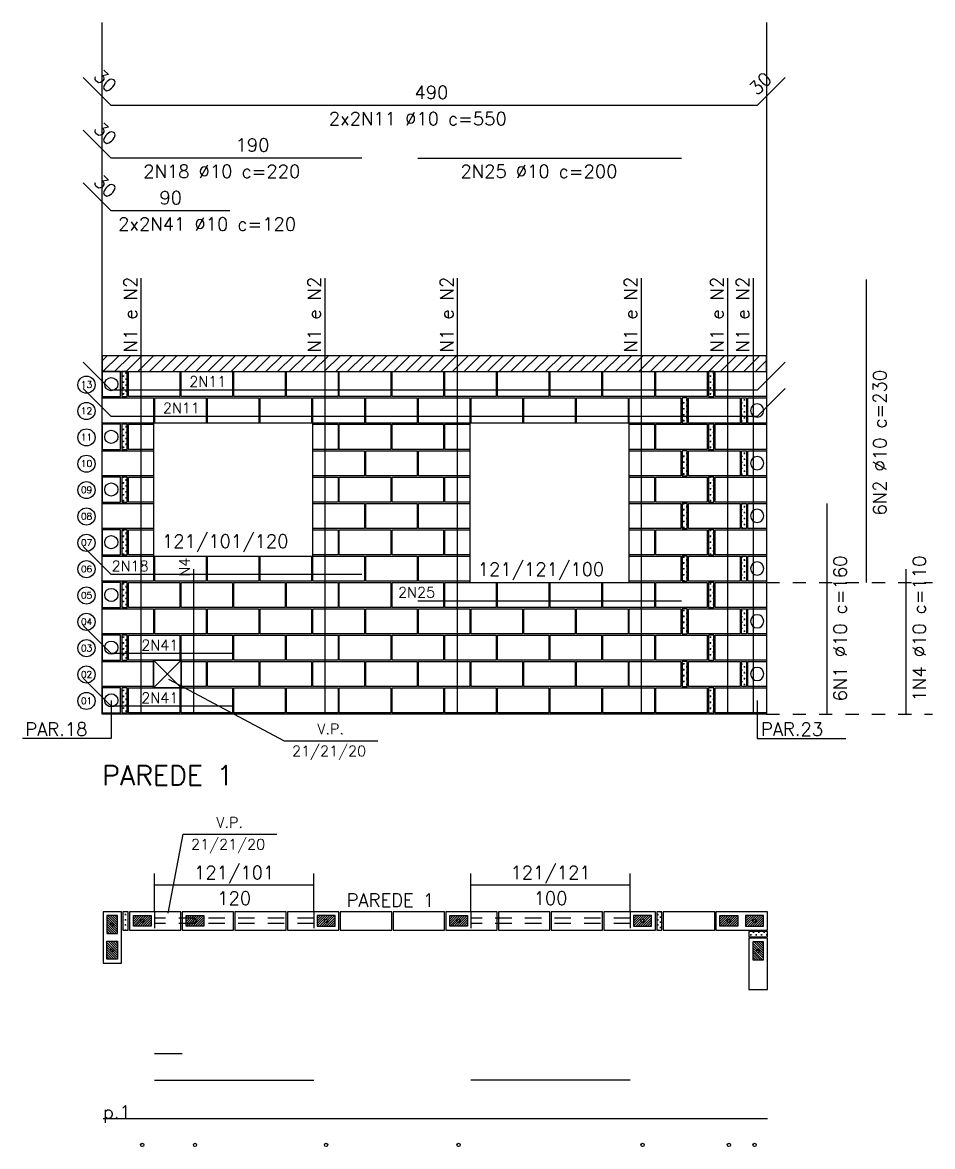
# Model space of a CAD drawing. Header units: metres. Extents: x -96 to 15, y -6 to 59.
# Drawn here: x -21.06 to -14.15, y -1.25 to 7.28 of the extents above; entities that cross this region are included whole.
import ezdxf
from ezdxf.enums import TextEntityAlignment as Align

# ---------------------------------------------------------------- set-up
doc = ezdxf.new("R2010")
doc.units = ezdxf.units.M
doc.header["$LTSCALE"] = 0.5
doc.header["$MEASUREMENT"] = 0
doc.linetypes.add('CENTER', pattern=[2, 1.25, -0.25, 0.25, -0.25])
doc.linetypes.add('HIDDEN', pattern=[0.375, 0.25, -0.125])
for name, color, linetype in [('ALV01', 2, 'CONTINUOUS'), ('AUX00', 7, 'CONTINUOUS'), ('AUX01', 1, 'CONTINUOUS'), ('B04', 6, 'CONTINUOUS'), ('B19', 3, 'CONTINUOUS'), ('B39', 2, 'CONTINUOUS'), ('B39C', 5, 'CONTINUOUS'), ('B90°', 116, 'CONTINUOUS'), ('BLOCO-E', 2, 'CONTINUOUS'), ('BLOCO-I', 3, 'CONTINUOUS'), ('BLOCOS-E', 2, 'CONTINUOUS'), ('BP', 116, 'CONTINUOUS'), ('EIX01', 1, 'CENTER'), ('ESQ00', 160, 'CONTINUOUS'), ('ESQ01', 5, 'CONTINUOUS'), ('ESQ07', 212, 'CONTINUOUS'), ('ESQUADRIAS', 5, 'HIDDEN'), ('FERRO_CANALETA', 4, 'CONTINUOUS'), ('FERRO_GROUTE', 4, 'CONTINUOUS'), ('GROUTE01', 6, 'CONTINUOUS'), ('H04', 9, 'CONTINUOUS'), ('HATCHLAJE', 251, 'HIDDEN'), ('TXPR', 3, 'CONTINUOUS'), ('TXPR02', 3, 'CONTINUOUS'), ('TXT02', 2, 'CONTINUOUS'), ('TXT05', 4, 'CONTINUOUS'), ('VIG02', 3, 'CONTINUOUS')]:
    doc.layers.add(name, color=color, linetype=linetype)
doc.styles.add('ROMANS', font='romans.shx')
doc.styles.add('SIMPLEX', font='SIMPLEX')
pattern_1 = [(45, (43.315318, -24.389187), (-0.0088388348, 0.0088388348), [])]
pattern_2 = [(1e-14, (-114.7, 93.75), (0.02, -0.02), [0.01, -0.03]), (270, (-114.695, 93.755), (-0.02, -0.02), [0.01, -0.03])]
pattern_3 = [(45, (27.520958, -23.998318), (-0.0088388348, 0.0088388348), [])]

# ---------------------------------------------------------------- blocks, each defined once
blk = doc.blocks.new('BE-14X04-VISTA')
at = {"layer": 'H04'}
h = blk.add_hatch(dxfattribs=at)
h.set_pattern_fill('CROSS', color=256, scale=0.090009, style=0)
h.set_pattern_definition([(360, (9.124238, 13.820944), (0.02250224, 0.02250224), [0.01125112, -0.03375336]), (90, (9.129863, 13.815318), (-0.02250224, 0.02250224), [0.01125112, -0.03375336])])
h.paths.add_polyline_path([(-0.04, 0), (0, 0), (0, 0.19), (-0.04, 0.19)])
at = {"layer": 'B04'}
blk.add_lwpolyline([(0, 0), (-0.04, 0), (-0.04, 0.19), (0, 0.19)], close=True, dxfattribs=at)
blk = doc.blocks.new('BP')
at = {"layer": 'BP'}
blk.add_lwpolyline([(0, 0), (0.14, 0), (0.14, 0.19), (0, 0.19)], close=True, dxfattribs=at)
blk.add_circle((0.07, 0.095), 0.05, dxfattribs=at)
blk = doc.blocks.new('*U57')
at = {"layer": 'BLOCOS-E'}
blk.add_lwpolyline([(0, 0), (0.39, 0), (0.39, 0.14), (0, 0.14)], close=True, dxfattribs=at)
blk = doc.blocks.new('*U56')
at = {"layer": 'AUX00'}
h = blk.add_hatch(dxfattribs=at)
h.set_pattern_fill('ANSI31', scale=0.1, style=0)
h.set_pattern_definition(pattern_1)
h.paths.add_polyline_path([(0.165, 0.03), (0.03, 0.03), (0.03, 0.11), (0.165, 0.11)])
h = blk.add_hatch(dxfattribs=at)
h.set_pattern_fill('ANSI31', scale=0.1, style=0)
h.set_pattern_definition(pattern_1)
h.paths.add_polyline_path([(0.225, 0.11), (0.225, 0.03), (0.36, 0.03), (0.36, 0.11)])
at = {"layer": 'BLOCO-I', "color": 3}
for points in [[(0.165, 0.03), (0.03, 0.03), (0.03, 0.11), (0.165, 0.11)], [(0.225, 0.11), (0.225, 0.03), (0.36, 0.03), (0.36, 0.11)]]:
    blk.add_lwpolyline(points, close=True, dxfattribs=at)
at = {"layer": 'BLOCOS-E'}
blk.add_lwpolyline([(0, 0), (0.39, 0), (0.39, 0.14), (0, 0.14)], close=True, dxfattribs=at)
at = {"layer": 'GROUTE01', "color": 6}
for centre in [(0.0975, 0.07), (0.2925, 0.07)]:
    blk.add_circle(centre, 0.0125, dxfattribs=at)
blk = doc.blocks.new('*U64')
at = {"layer": 'B04'}
h = blk.add_hatch(dxfattribs=at)
h.set_pattern_fill('CROSS', scale=0.08, angle=180, style=0)
h.set_pattern_definition(pattern_2)
h.paths.add_polyline_path([(0, 0), (0, 0.14), (0.04, 0.14), (0.04, 0)])
blk.add_lwpolyline([(0, 0), (0, 0.14), (0.04, 0.14), (0.04, 0)], close=True, dxfattribs=at)
blk = doc.blocks.new('*U65')
at = {"layer": 'B04'}
h = blk.add_hatch(dxfattribs=at)
h.set_pattern_fill('CROSS', scale=0.08, angle=180, style=0)
h.set_pattern_definition(pattern_2)
h.paths.add_polyline_path([(0, 0), (0, 0.14), (0.04, 0.14), (0.04, 0)])
blk.add_lwpolyline([(0, 0), (0, 0.14), (0.04, 0.14), (0.04, 0)], close=True, dxfattribs=at)
blk = doc.blocks.new('*U66')
at = {"layer": 'AUX00'}
h = blk.add_hatch(dxfattribs=at)
h.set_pattern_fill('ANSI31', scale=0.1, style=0)
h.set_pattern_definition(pattern_1)
h.paths.add_polyline_path([(0.225, 0.11), (0.225, 0.03), (0.36, 0.03), (0.36, 0.11)])
at = {"layer": 'BLOCO-I', "color": 3}
blk.add_lwpolyline([(0.225, 0.11), (0.225, 0.03), (0.36, 0.03), (0.36, 0.11)], close=True, dxfattribs=at)
at = {"layer": 'BLOCOS-E'}
blk.add_lwpolyline([(0, 0), (0.39, 0), (0.39, 0.14), (0, 0.14)], close=True, dxfattribs=at)
at = {"layer": 'GROUTE01', "color": 6}
blk.add_circle((0.2925, 0.07), 0.0125, dxfattribs=at)
blk = doc.blocks.new('*U67')
at = {"layer": 'AUX01'}
for p, q in [((0, 0.14), (0, 0.43)), ((1.21, 0.14), (1.21, 0.43)), ((1.21, 0.34), (0, 0.34))]:
    blk.add_line(p, q, dxfattribs=at)
at = {"layer": 'ESQUADRIAS'}
for p, q in [((0, 0.14), (0, 0)), ((1.21, 0.09), (0, 0.09)), ((1.21, 0.14), (1.21, 0)), ((1.21, 0.05), (0, 0.05))]:
    blk.add_line(p, q, dxfattribs=at)
at = {"layer": 'TXT02', "style": 'ROMANS'}
blk.add_attdef('LARG/ALT', text='', height=0.1, dxfattribs=at).set_placement((0.605, 0.3567), align=Align.BOTTOM_CENTER)
blk.add_attdef('PEIT', text='', height=0.1, dxfattribs=at).set_placement((0.605, 0.2925), align=Align.TOP_CENTER)
blk = doc.blocks.new('*U61')
at = {"layer": 'AUX01'}
for p, q in [((0, 0.14), (0, 0.43)), ((1.21, 0.14), (1.21, 0.43)), ((1.21, 0.34), (0, 0.34))]:
    blk.add_line(p, q, dxfattribs=at)
at = {"layer": 'ESQUADRIAS'}
for p, q in [((0, 0.14), (0, 0)), ((1.21, 0.09), (0, 0.09)), ((1.21, 0.14), (1.21, 0)), ((1.21, 0.05), (0, 0.05))]:
    blk.add_line(p, q, dxfattribs=at)
at = {"layer": 'TXT02', "style": 'ROMANS'}
blk.add_attdef('LARG/ALT', text='', height=0.1, dxfattribs=at).set_placement((0.605, 0.3567), align=Align.BOTTOM_CENTER)
blk.add_attdef('PEIT', text='', height=0.1, dxfattribs=at).set_placement((0.605, 0.2925), align=Align.TOP_CENTER)
blk = doc.blocks.new('*U63')
at = {"layer": 'B04'}
h = blk.add_hatch(dxfattribs=at)
h.set_pattern_fill('CROSS', scale=0.08, angle=180, style=0)
h.set_pattern_definition(pattern_2)
h.paths.add_polyline_path([(0, 0), (0, 0.14), (0.04, 0.14), (0.04, 0)])
blk.add_lwpolyline([(0, 0), (0, 0.14), (0.04, 0.14), (0.04, 0)], close=True, dxfattribs=at)

msp = doc.modelspace()

# ---------------------------------------------------------------- hatches: boundary and pattern name
at = {"layer": 'AUX00'}
h = msp.add_hatch(dxfattribs=at)
h.set_pattern_fill('ANSI31', scale=0.1, style=0)
h.set_pattern_definition([(45, (23.070958, -23.998318), (-0.0088388348, 0.0088388348), [])])
h.paths.add_polyline_path([(-20.0794, 0.5009), (-20.0794, 0.4209), (-20.2144, 0.4209), (-20.2144, 0.5009)])
h = msp.add_hatch(dxfattribs=at)
h.set_pattern_fill('ANSI31', scale=0.1, style=0)
h.set_pattern_definition([(45, (23.470958, -23.998318), (-0.0088388348, 0.0088388348), [])])
h.paths.add_polyline_path([(-19.6794, 0.5009), (-19.6794, 0.4209), (-19.8144, 0.4209), (-19.8144, 0.5009)])
h = msp.add_hatch(dxfattribs=at)
h.set_pattern_fill('ANSI31', scale=0.1, style=0)
h.set_pattern_definition([(45, (24.270958, -23.998318), (-0.0088388348, 0.0088388348), [])])
h.paths.add_polyline_path([(-18.8194, 0.5009), (-18.8194, 0.4209), (-18.6844, 0.4209), (-18.6844, 0.5009)])
h = msp.add_hatch(dxfattribs=at)
h.set_pattern_fill('ANSI31', scale=0.1, style=0)
h.set_pattern_definition([(45, (25.470958, -23.998318), (-0.0088388348, 0.0088388348), [])])
h.paths.add_polyline_path([(-17.6794, 0.5009), (-17.6794, 0.4209), (-17.8144, 0.4209), (-17.8144, 0.5009)])
h = msp.add_hatch(dxfattribs=at)
h.set_pattern_fill('ANSI31', scale=0.1, style=0)
h.set_pattern_definition([(45, (26.670958, -23.998318), (-0.0088388348, 0.0088388348), [])])
h.paths.add_polyline_path([(-16.4194, 0.5009), (-16.4194, 0.4209), (-16.2844, 0.4209), (-16.2844, 0.5009)])
h = msp.add_hatch(dxfattribs=at)
h.set_pattern_fill('ANSI31', scale=0.1, style=0)
h.set_pattern_definition(pattern_3)
h.paths.add_polyline_path([(-15.6294, 0.4209), (-15.7644, 0.4209), (-15.7644, 0.5009), (-15.6294, 0.5009)])
h = msp.add_hatch(dxfattribs=at)
h.set_pattern_fill('ANSI31', scale=0.1, style=0)
h.set_pattern_definition(pattern_3)
h.paths.add_polyline_path([(-15.5694, 0.5009), (-15.5694, 0.4209), (-15.4344, 0.4209), (-15.4344, 0.5009)])
at = {"layer": 'HATCHLAJE'}
h = msp.add_hatch(dxfattribs=at)
h.set_pattern_fill('ANSI31', color=256, scale=0.5)
h.set_pattern_definition([(45, (-28.201895, -19.92013), (-0.04419417, 0.04419417), [])])
h.paths.add_polyline_path([(-15.4119, 4.7499), (-20.4519, 4.7499), (-20.4519, 4.6299), (-15.4119, 4.6299)])

# ---------------------------------------------------------------- linework, layer by layer
at = {"layer": 'ALV01'}
msp.add_line((-20.4444, -1.0391), (-15.4044, -1.0391), dxfattribs=at)
at = {"layer": 'AUX00'}
for centre in [(-20.5703, 4.5306), (-20.5703, 4.3306), (-20.5703, 4.1306), (-20.5703, 3.9306), (-20.5703, 3.7306), (-20.5703, 3.5306), (-20.5703, 3.3306), (-20.5703, 3.1306), (-20.5703, 2.9306), (-20.5703, 2.7306), (-20.5703, 2.5306), (-20.5703, 2.3306), (-20.5703, 2.1306)]:
    msp.add_circle(centre, 0.065, dxfattribs=at)
at = {"layer": 'AUX01'}
for p, q in [((-20.0619, 2.2299), (-19.8519, 2.4399)), ((-20.0619, 2.4399), (-19.8519, 2.2299))]:
    msp.add_line(p, q, dxfattribs=at)
for points in [[(-15.4119, 7.2799), (-15.4119, 2.0299), (-20.4519, 2.0299), (-20.4519, 7.2799)], [(-19.9485, 2.2966), (-19.0698, 1.8269), (-18.3596, 1.8269)], [(-20.3819, 2.1349), (-20.3819, 1.8441), (-21.0555, 1.8441)], [(-15.4819, 2.1349), (-15.4819, 1.8441), (-14.8083, 1.8441)], [(-19.9497, 0.5198), (-19.8357, 1.1181), (-19.1256, 1.1181)]]:
    msp.add_lwpolyline(points, dxfattribs=at)
for points in [[(-20.0619, 3.2299), (-18.8519, 3.2299), (-18.8519, 4.2399), (-20.0619, 4.2399)], [(-17.6619, 3.0299), (-16.4519, 3.0299), (-16.4519, 4.2399), (-17.6619, 4.2399)], [(-20.0619, 2.4399), (-19.8519, 2.4399), (-19.8519, 2.2299), (-20.0619, 2.2299)]]:
    msp.add_lwpolyline(points, close=True, dxfattribs=at)
at = {"layer": 'B19'}
for points in [[(-20.2519, 4.2299), (-20.0619, 4.2299), (-20.0619, 4.0399), (-20.2519, 4.0399)], [(-18.8519, 4.2299), (-18.6619, 4.2299), (-18.6619, 4.0399), (-18.8519, 4.0399)], [(-17.8519, 4.2299), (-17.6619, 4.2299), (-17.6619, 4.0399), (-17.8519, 4.0399)], [(-16.4519, 4.2299), (-16.2619, 4.2299), (-16.2619, 4.0399), (-16.4519, 4.0399)], [(-20.2519, 3.8299), (-20.0619, 3.8299), (-20.0619, 3.6399), (-20.2519, 3.6399)], [(-18.8519, 3.8299), (-18.6619, 3.8299), (-18.6619, 3.6399), (-18.8519, 3.6399)], [(-17.8519, 3.8299), (-17.6619, 3.8299), (-17.6619, 3.6399), (-17.8519, 3.6399)], [(-16.4519, 3.8299), (-16.2619, 3.8299), (-16.2619, 3.6399), (-16.4519, 3.6399)], [(-20.2519, 3.4299), (-20.0619, 3.4299), (-20.0619, 3.2399), (-20.2519, 3.2399)], [(-18.8519, 3.4299), (-18.6619, 3.4299), (-18.6619, 3.2399), (-18.8519, 3.2399)], [(-17.8519, 3.4299), (-17.6619, 3.4299), (-17.6619, 3.2399), (-17.8519, 3.2399)], [(-16.4519, 3.4299), (-16.2619, 3.4299), (-16.2619, 3.2399), (-16.4519, 3.2399)], [(-19.8519, 2.4299), (-19.6619, 2.4299), (-19.6619, 2.2399), (-19.8519, 2.2399)]]:
    msp.add_lwpolyline(points, close=True, dxfattribs=at)
at = {"layer": 'B39'}
for points in [[(-18.2619, 4.2299), (-18.2619, 4.0399), (-18.6519, 4.0399), (-18.6519, 4.2299)], [(-17.8619, 4.2299), (-17.8619, 4.0399), (-18.2519, 4.0399), (-18.2519, 4.2299)], [(-15.8619, 4.2299), (-15.8619, 4.0399), (-16.2519, 4.0399), (-16.2519, 4.2299)], [(-15.4119, 4.2299), (-15.4119, 4.0399), (-15.8019, 4.0399), (-15.8019, 4.2299)], [(-20.0619, 4.0299), (-20.0619, 3.8399), (-20.4519, 3.8399), (-20.4519, 4.0299)], [(-18.4619, 4.0299), (-18.4619, 3.8399), (-18.8519, 3.8399), (-18.8519, 4.0299)], [(-18.0619, 4.0299), (-18.0619, 3.8399), (-18.4519, 3.8399), (-18.4519, 4.0299)], [(-17.6619, 4.0299), (-17.6619, 3.8399), (-18.0519, 3.8399), (-18.0519, 4.0299)], [(-16.0619, 4.0299), (-16.0619, 3.8399), (-16.4519, 3.8399), (-16.4519, 4.0299)], [(-15.6119, 4.0299), (-15.6119, 3.8399), (-16.0019, 3.8399), (-16.0019, 4.0299)], [(-18.2619, 3.8299), (-18.2619, 3.6399), (-18.6519, 3.6399), (-18.6519, 3.8299)], [(-17.8619, 3.8299), (-17.8619, 3.6399), (-18.2519, 3.6399), (-18.2519, 3.8299)], [(-15.8619, 3.8299), (-15.8619, 3.6399), (-16.2519, 3.6399), (-16.2519, 3.8299)], [(-15.4119, 3.8299), (-15.4119, 3.6399), (-15.8019, 3.6399), (-15.8019, 3.8299)], [(-20.0619, 3.6299), (-20.0619, 3.4399), (-20.4519, 3.4399), (-20.4519, 3.6299)], [(-18.4619, 3.6299), (-18.4619, 3.4399), (-18.8519, 3.4399), (-18.8519, 3.6299)], [(-18.0619, 3.6299), (-18.0619, 3.4399), (-18.4519, 3.4399), (-18.4519, 3.6299)], [(-17.6619, 3.6299), (-17.6619, 3.4399), (-18.0519, 3.4399), (-18.0519, 3.6299)], [(-16.0619, 3.6299), (-16.0619, 3.4399), (-16.4519, 3.4399), (-16.4519, 3.6299)], [(-15.6119, 3.6299), (-15.6119, 3.4399), (-16.0019, 3.4399), (-16.0019, 3.6299)], [(-18.2619, 3.4299), (-18.2619, 3.2399), (-18.6519, 3.2399), (-18.6519, 3.4299)], [(-17.8619, 3.4299), (-17.8619, 3.2399), (-18.2519, 3.2399), (-18.2519, 3.4299)], [(-15.8619, 3.4299), (-15.8619, 3.2399), (-16.2519, 3.2399), (-16.2519, 3.4299)], [(-15.4119, 3.4299), (-15.4119, 3.2399), (-15.8019, 3.2399), (-15.8019, 3.4299)], [(-18.0619, 3.2299), (-18.0619, 3.0399), (-18.4519, 3.0399), (-18.4519, 3.2299)], [(-17.6619, 3.2299), (-17.6619, 3.0399), (-18.0519, 3.0399), (-18.0519, 3.2299)], [(-16.0619, 3.2299), (-16.0619, 3.0399), (-16.4519, 3.0399), (-16.4519, 3.2299)], [(-15.6119, 3.2299), (-15.6119, 3.0399), (-16.0019, 3.0399), (-16.0019, 3.2299)], [(-19.8619, 3.0299), (-19.8619, 2.8399), (-20.2519, 2.8399), (-20.2519, 3.0299)], [(-19.4619, 3.0299), (-19.4619, 2.8399), (-19.8519, 2.8399), (-19.8519, 3.0299)], [(-19.0619, 3.0299), (-19.0619, 2.8399), (-19.4519, 2.8399), (-19.4519, 3.0299)], [(-18.6619, 3.0299), (-18.6619, 2.8399), (-19.0519, 2.8399), (-19.0519, 3.0299)], [(-18.2619, 3.0299), (-18.2619, 2.8399), (-18.6519, 2.8399), (-18.6519, 3.0299)], [(-15.4119, 3.0299), (-15.4119, 2.8399), (-15.8019, 2.8399), (-15.8019, 3.0299)], [(-20.0619, 2.8299), (-20.0619, 2.6399), (-20.4519, 2.6399), (-20.4519, 2.8299)], [(-19.6619, 2.8299), (-19.6619, 2.6399), (-20.0519, 2.6399), (-20.0519, 2.8299)], [(-19.2619, 2.8299), (-19.2619, 2.6399), (-19.6519, 2.6399), (-19.6519, 2.8299)], [(-18.8619, 2.8299), (-18.8619, 2.6399), (-19.2519, 2.6399), (-19.2519, 2.8299)], [(-18.4619, 2.8299), (-18.4619, 2.6399), (-18.8519, 2.6399), (-18.8519, 2.8299)], [(-18.0619, 2.8299), (-18.0619, 2.6399), (-18.4519, 2.6399), (-18.4519, 2.8299)], [(-17.6619, 2.8299), (-17.6619, 2.6399), (-18.0519, 2.6399), (-18.0519, 2.8299)], [(-17.2619, 2.8299), (-17.2619, 2.6399), (-17.6519, 2.6399), (-17.6519, 2.8299)], [(-16.8619, 2.8299), (-16.8619, 2.6399), (-17.2519, 2.6399), (-17.2519, 2.8299)], [(-16.4619, 2.8299), (-16.4619, 2.6399), (-16.8519, 2.6399), (-16.8519, 2.8299)], [(-16.0619, 2.8299), (-16.0619, 2.6399), (-16.4519, 2.6399), (-16.4519, 2.8299)], [(-15.6119, 2.8299), (-15.6119, 2.6399), (-16.0019, 2.6399), (-16.0019, 2.8299)], [(-19.0619, 2.6299), (-19.0619, 2.4399), (-19.4519, 2.4399), (-19.4519, 2.6299)], [(-18.6619, 2.6299), (-18.6619, 2.4399), (-19.0519, 2.4399), (-19.0519, 2.6299)], [(-18.2619, 2.6299), (-18.2619, 2.4399), (-18.6519, 2.4399), (-18.6519, 2.6299)], [(-17.8619, 2.6299), (-17.8619, 2.4399), (-18.2519, 2.4399), (-18.2519, 2.6299)], [(-17.4619, 2.6299), (-17.4619, 2.4399), (-17.8519, 2.4399), (-17.8519, 2.6299)], [(-17.0619, 2.6299), (-17.0619, 2.4399), (-17.4519, 2.4399), (-17.4519, 2.6299)], [(-16.6619, 2.6299), (-16.6619, 2.4399), (-17.0519, 2.4399), (-17.0519, 2.6299)], [(-16.2619, 2.6299), (-16.2619, 2.4399), (-16.6519, 2.4399), (-16.6519, 2.6299)], [(-15.8619, 2.6299), (-15.8619, 2.4399), (-16.2519, 2.4399), (-16.2519, 2.6299)], [(-15.4119, 2.6299), (-15.4119, 2.4399), (-15.8019, 2.4399), (-15.8019, 2.6299)], [(-20.0619, 2.4299), (-20.0619, 2.2399), (-20.4519, 2.2399), (-20.4519, 2.4299)], [(-19.2619, 2.4299), (-19.2619, 2.2399), (-19.6519, 2.2399), (-19.6519, 2.4299)], [(-18.8619, 2.4299), (-18.8619, 2.2399), (-19.2519, 2.2399), (-19.2519, 2.4299)], [(-18.4619, 2.4299), (-18.4619, 2.2399), (-18.8519, 2.2399), (-18.8519, 2.4299)], [(-18.0619, 2.4299), (-18.0619, 2.2399), (-18.4519, 2.2399), (-18.4519, 2.4299)], [(-17.6619, 2.4299), (-17.6619, 2.2399), (-18.0519, 2.2399), (-18.0519, 2.4299)], [(-17.2619, 2.4299), (-17.2619, 2.2399), (-17.6519, 2.2399), (-17.6519, 2.4299)], [(-16.8619, 2.4299), (-16.8619, 2.2399), (-17.2519, 2.2399), (-17.2519, 2.4299)], [(-16.4619, 2.4299), (-16.4619, 2.2399), (-16.8519, 2.2399), (-16.8519, 2.4299)], [(-16.0619, 2.4299), (-16.0619, 2.2399), (-16.4519, 2.2399), (-16.4519, 2.4299)], [(-15.6119, 2.4299), (-15.6119, 2.2399), (-16.0019, 2.2399), (-16.0019, 2.4299)], [(-19.0619, 2.2299), (-19.0619, 2.0399), (-19.4519, 2.0399), (-19.4519, 2.2299)], [(-18.6619, 2.2299), (-18.6619, 2.0399), (-19.0519, 2.0399), (-19.0519, 2.2299)], [(-18.2619, 2.2299), (-18.2619, 2.0399), (-18.6519, 2.0399), (-18.6519, 2.2299)], [(-17.8619, 2.2299), (-17.8619, 2.0399), (-18.2519, 2.0399), (-18.2519, 2.2299)], [(-17.4619, 2.2299), (-17.4619, 2.0399), (-17.8519, 2.0399), (-17.8519, 2.2299)], [(-17.0619, 2.2299), (-17.0619, 2.0399), (-17.4519, 2.0399), (-17.4519, 2.2299)], [(-16.6619, 2.2299), (-16.6619, 2.0399), (-17.0519, 2.0399), (-17.0519, 2.2299)], [(-16.2619, 2.2299), (-16.2619, 2.0399), (-16.6519, 2.0399), (-16.6519, 2.2299)], [(-15.8619, 2.2299), (-15.8619, 2.0399), (-16.2519, 2.0399), (-16.2519, 2.2299)], [(-15.4119, 2.2299), (-15.4119, 2.0399), (-15.8019, 2.0399), (-15.8019, 2.2299)]]:
    msp.add_lwpolyline(points, close=True, dxfattribs=at)
at = {"layer": 'B39C'}
for points in [[(-19.8619, 4.6299), (-19.8619, 4.4399), (-20.2519, 4.4399), (-20.2519, 4.6299)], [(-19.4619, 4.6299), (-19.4619, 4.4399), (-19.8519, 4.4399), (-19.8519, 4.6299)], [(-19.0619, 4.6299), (-19.0619, 4.4399), (-19.4519, 4.4399), (-19.4519, 4.6299)], [(-18.6619, 4.6299), (-18.6619, 4.4399), (-19.0519, 4.4399), (-19.0519, 4.6299)], [(-18.2619, 4.6299), (-18.2619, 4.4399), (-18.6519, 4.4399), (-18.6519, 4.6299)], [(-17.8619, 4.6299), (-17.8619, 4.4399), (-18.2519, 4.4399), (-18.2519, 4.6299)], [(-17.4619, 4.6299), (-17.4619, 4.4399), (-17.8519, 4.4399), (-17.8519, 4.6299)], [(-17.0619, 4.6299), (-17.0619, 4.4399), (-17.4519, 4.4399), (-17.4519, 4.6299)], [(-16.6619, 4.6299), (-16.6619, 4.4399), (-17.0519, 4.4399), (-17.0519, 4.6299)], [(-16.2619, 4.6299), (-16.2619, 4.4399), (-16.6519, 4.4399), (-16.6519, 4.6299)], [(-15.8619, 4.6299), (-15.8619, 4.4399), (-16.2519, 4.4399), (-16.2519, 4.6299)], [(-15.4119, 4.6299), (-15.4119, 4.4399), (-15.8019, 4.4399), (-15.8019, 4.6299)], [(-20.0619, 4.4299), (-20.0619, 4.2399), (-20.4519, 4.2399), (-20.4519, 4.4299)], [(-19.6619, 4.4299), (-19.6619, 4.2399), (-20.0519, 4.2399), (-20.0519, 4.4299)], [(-19.2619, 4.4299), (-19.2619, 4.2399), (-19.6519, 4.2399), (-19.6519, 4.4299)], [(-18.8619, 4.4299), (-18.8619, 4.2399), (-19.2519, 4.2399), (-19.2519, 4.4299)], [(-18.4619, 4.4299), (-18.4619, 4.2399), (-18.8519, 4.2399), (-18.8519, 4.4299)], [(-18.0619, 4.4299), (-18.0619, 4.2399), (-18.4519, 4.2399), (-18.4519, 4.4299)], [(-17.6619, 4.4299), (-17.6619, 4.2399), (-18.0519, 4.2399), (-18.0519, 4.4299)], [(-17.2619, 4.4299), (-17.2619, 4.2399), (-17.6519, 4.2399), (-17.6519, 4.4299)], [(-16.8619, 4.4299), (-16.8619, 4.2399), (-17.2519, 4.2399), (-17.2519, 4.4299)], [(-16.4619, 4.4299), (-16.4619, 4.2399), (-16.8519, 4.2399), (-16.8519, 4.4299)], [(-16.0619, 4.4299), (-16.0619, 4.2399), (-16.4519, 4.2399), (-16.4519, 4.4299)], [(-15.6119, 4.4299), (-15.6119, 4.2399), (-16.0019, 4.2399), (-16.0019, 4.4299)], [(-20.0619, 3.2299), (-20.0619, 3.0399), (-20.4519, 3.0399), (-20.4519, 3.2299)], [(-19.6619, 3.2299), (-19.6619, 3.0399), (-20.0519, 3.0399), (-20.0519, 3.2299)], [(-19.2619, 3.2299), (-19.2619, 3.0399), (-19.6519, 3.0399), (-19.6519, 3.2299)], [(-18.8619, 3.2299), (-18.8619, 3.0399), (-19.2519, 3.0399), (-19.2519, 3.2299)], [(-18.4619, 3.2299), (-18.4619, 3.0399), (-18.8519, 3.0399), (-18.8519, 3.2299)], [(-17.8619, 3.0299), (-17.8619, 2.8399), (-18.2519, 2.8399), (-18.2519, 3.0299)], [(-17.4619, 3.0299), (-17.4619, 2.8399), (-17.8519, 2.8399), (-17.8519, 3.0299)], [(-17.0619, 3.0299), (-17.0619, 2.8399), (-17.4519, 2.8399), (-17.4519, 3.0299)], [(-16.6619, 3.0299), (-16.6619, 2.8399), (-17.0519, 2.8399), (-17.0519, 3.0299)], [(-16.2619, 3.0299), (-16.2619, 2.8399), (-16.6519, 2.8399), (-16.6519, 3.0299)], [(-15.8619, 3.0299), (-15.8619, 2.8399), (-16.2519, 2.8399), (-16.2519, 3.0299)], [(-19.8619, 2.6299), (-19.8619, 2.4399), (-20.2519, 2.4399), (-20.2519, 2.6299)], [(-19.4619, 2.6299), (-19.4619, 2.4399), (-19.8519, 2.4399), (-19.8519, 2.6299)], [(-19.8619, 2.2299), (-19.8619, 2.0399), (-20.2519, 2.0399), (-20.2519, 2.2299)], [(-19.4619, 2.2299), (-19.4619, 2.0399), (-19.8519, 2.0399), (-19.8519, 2.2299)]]:
    msp.add_lwpolyline(points, close=True, dxfattribs=at)
at = {"layer": 'BLOCO-I', "color": 3}
for points in [[(-20.0794, 0.5009), (-20.0794, 0.4209), (-20.2144, 0.4209), (-20.2144, 0.5009)], [(-19.6794, 0.5009), (-19.6794, 0.4209), (-19.8144, 0.4209), (-19.8144, 0.5009)], [(-18.8194, 0.5009), (-18.8194, 0.4209), (-18.6844, 0.4209), (-18.6844, 0.5009)], [(-17.6794, 0.5009), (-17.6794, 0.4209), (-17.8144, 0.4209), (-17.8144, 0.5009)], [(-16.4194, 0.5009), (-16.4194, 0.4209), (-16.2844, 0.4209), (-16.2844, 0.5009)], [(-15.6294, 0.4209), (-15.7644, 0.4209), (-15.7644, 0.5009), (-15.6294, 0.5009)], [(-15.5694, 0.5009), (-15.5694, 0.4209), (-15.4344, 0.4209), (-15.4344, 0.5009)]]:
    msp.add_lwpolyline(points, close=True, dxfattribs=at)
at = {"layer": 'BLOCOS-E'}
for points in [[(-20.2444, 0.3909), (-19.8544, 0.3909), (-19.8544, 0.5309), (-20.2444, 0.5309)], [(-19.8444, 0.3909), (-19.4544, 0.3909), (-19.4544, 0.5309), (-19.8444, 0.5309)], [(-19.0444, 0.3909), (-18.6544, 0.3909), (-18.6544, 0.5309), (-19.0444, 0.5309)], [(-17.8444, 0.3909), (-17.4544, 0.3909), (-17.4544, 0.5309), (-17.8444, 0.5309)], [(-16.6444, 0.3909), (-16.2544, 0.3909), (-16.2544, 0.5309), (-16.6444, 0.5309)], [(-15.7944, 0.3909), (-15.4044, 0.3909), (-15.4044, 0.5309), (-15.7944, 0.5309)]]:
    msp.add_lwpolyline(points, close=True, dxfattribs=at)
at = {"layer": 'EIX01', "linetype": 'HIDDEN', "ltscale": 0.5}
for p, q in [((-15.4119, 3.0299), (-14.1519, 3.0299)), ((-15.4119, 2.0299), (-14.1519, 2.0299))]:
    msp.add_line(p, q, dxfattribs=at)
at = {"layer": 'ESQ00'}
msp.add_line((-20.0544, -0.7491), (-18.8444, -0.7491), dxfattribs=at)
at = {"layer": 'ESQ01'}
msp.add_line((-16.4444, -0.7491), (-17.6544, -0.7491), dxfattribs=at)
at = {"layer": 'ESQ07'}
msp.add_line((-19.8444, -0.5491), (-20.0544, -0.5491), dxfattribs=at)
at = {"layer": 'FERRO_CANALETA'}
for points in [[(-15.2698, 6.862), (-15.4819, 6.6499), (-20.3819, 6.6499), (-20.594, 6.862)], [(-18.4819, 6.2499), (-20.3819, 6.2499), (-20.594, 6.462)], [(-18.0569, 6.2499), (-16.0569, 6.2499)], [(-19.4819, 5.8499), (-20.3819, 5.8499), (-20.594, 6.062)], [(-15.2698, 4.702), (-15.4819, 4.4899), (-20.3819, 4.4899), (-20.594, 4.702)], [(-15.2698, 4.502), (-15.4819, 4.2899), (-20.3819, 4.2899), (-20.594, 4.502)], [(-18.4819, 3.0899), (-20.3819, 3.0899), (-20.594, 3.302)], [(-18.0564, 2.8899), (-16.0564, 2.8899)], [(-19.4519, 2.4899), (-20.3819, 2.4899), (-20.594, 2.702)], [(-19.4519, 2.0899), (-20.3819, 2.0899), (-20.594, 2.302)]]:
    msp.add_lwpolyline(points, dxfattribs=at)
at = {"layer": 'FERRO_GROUTE'}
for p, q in [((-20.1544, 2.0299), (-20.1544, 5.3399)), ((-18.7594, 2.0299), (-18.7594, 5.3399)), ((-17.7544, 2.0299), (-17.7544, 5.3399)), ((-16.3594, 2.0299), (-16.3594, 5.3399)), ((-15.7044, 2.0299), (-15.7044, 5.3399)), ((-15.5094, 2.0299), (-15.5094, 5.3399)), ((-14.6519, 3.0299), (-14.6519, 5.3299)), ((-14.9519, 2.0299), (-14.9519, 3.6299)), ((-19.7569, 2.0299), (-19.7569, 3.1299)), ((-14.3519, 2.0299), (-14.3519, 3.1299))]:
    msp.add_line(p, q, dxfattribs=at)
at = {"layer": 'GROUTE01', "color": 6}
for centre in [(-20.1469, 0.4609), (-19.7469, 0.4609), (-18.7519, 0.4609), (-17.7469, 0.4609), (-16.3519, 0.4609), (-15.6969, 0.4609), (-15.5019, 0.4609), (-20.1469, -1.2391), (-19.7469, -1.2391), (-18.7519, -1.2391), (-17.7469, -1.2391), (-16.3519, -1.2391), (-15.6969, -1.2391), (-15.5019, -1.2391)]:
    msp.add_circle(centre, 0.0125, dxfattribs=at)
at = {"layer": 'VIG02'}
msp.add_lwpolyline([(-15.4119, 4.7499), (-20.4519, 4.7499), (-20.4519, 4.6299), (-15.4119, 4.6299)], close=True, dxfattribs=at)

# ---------------------------------------------------------------- block references
at = {"layer": 'B04', "xscale": -1}
for p in [(-20.3019, 4.4399), (-15.8519, 4.4399), (-16.0519, 4.2399), (-20.3019, 4.0399), (-15.8519, 4.0399), (-16.0519, 3.8399), (-20.3019, 3.6399), (-15.8519, 3.6399), (-16.0519, 3.4399), (-20.3019, 3.2399), (-15.8519, 3.2399), (-16.0519, 3.0399), (-20.3019, 2.8399), (-15.8519, 2.8399), (-16.0519, 2.6399), (-20.3019, 2.4399), (-15.8519, 2.4399), (-16.0519, 2.2399), (-20.3019, 2.0399), (-15.8519, 2.0399)]:
    msp.add_blockref('BE-14X04-VISTA', p, dxfattribs=at)
at = {"layer": 'B04'}
for p in [(-15.5619, 4.2399), (-15.5619, 3.8399), (-15.5619, 3.4399), (-15.5619, 3.0399), (-15.5619, 2.6399), (-15.5619, 2.2399)]:
    msp.add_blockref('BE-14X04-VISTA', p, dxfattribs=at)
at = {"layer": 'B04', "xscale": -1}
for name, p, rotation in [('*U64', (-20.2944, 0.5309), 180), ('*U63', (-16.2444, 0.5309), 180), ('*U65', (-15.4044, 0.3809), 90)]:
    msp.add_blockref(name, p, dxfattribs=dict(at, rotation=rotation))
at = {"layer": 'B90°'}
for p in [(-20.4519, 4.4399), (-20.4519, 4.0399), (-20.4519, 3.6399), (-20.4519, 3.2399), (-20.4519, 2.8399), (-20.4519, 2.4399), (-20.4519, 2.0399)]:
    msp.add_blockref('BP', p, dxfattribs=at)
at = {"layer": 'B90°', "xscale": -1}
for p in [(-15.4119, 4.2399), (-15.4119, 3.8399), (-15.4119, 3.4399), (-15.4119, 3.0399), (-15.4119, 2.6399), (-15.4119, 2.2399)]:
    msp.add_blockref('BP', p, dxfattribs=at)
at = {"layer": 'BLOCO-E', "rotation": 90}
for name, p in [('*U56', (-20.3044, 0.1409)), ('*U66', (-15.4044, -0.0591))]:
    msp.add_blockref(name, p, dxfattribs=at)
at = {"layer": 'BLOCO-E'}
for p in [(-19.4444, 0.3909), (-18.6444, 0.3909), (-18.2444, 0.3909), (-17.4444, 0.3909), (-17.0444, 0.3909), (-16.1944, 0.3909)]:
    msp.add_blockref('*U57', p, dxfattribs=at)
at = {"layer": 'TXPR'}
for name, p, values in [('*U61', (-20.0544, 0.3909), {'PEIT': '120', 'LARG/ALT': '121/101'}), ('*U67', (-17.6544, 0.3909), {'PEIT': '100', 'LARG/ALT': '121/121'})]:
    msp.add_blockref(name, p, dxfattribs=at).add_auto_attribs(values)

# ---------------------------------------------------------------- texts
at = {"layer": 'AUX00', "color": 2, "style": 'SIMPLEX'}
for s, p in [('13', (-20.6125, 4.5068)), ('12', (-20.6125, 4.3068)), ('11', (-20.6125, 4.1068)), ('10', (-20.6125, 3.9068)), ('09', (-20.6125, 3.7068)), ('08', (-20.6125, 3.5068)), ('07', (-20.6125, 3.3068)), ('06', (-20.6125, 3.1068)), ('05', (-20.6125, 2.9068)), ('04', (-20.6125, 2.7068)), ('03', (-20.6125, 2.5068)), ('02', (-20.6125, 2.3068)), ('01', (-20.6125, 2.1068))]:
    msp.add_text(s, height=0.05, rotation=360, dxfattribs=at).set_placement(p)
at = {"layer": 'TXPR02', "style": 'SIMPLEX'}
msp.add_text('PAREDE 1', height=0.1, dxfattribs=at).set_placement((-18.5973, 0.5679))
at = {"layer": 'TXT02'}
for s, height, rotation, style, p in [('30', 0.1, 315.00026, 'SIMPLEX', (-20.5233, 6.862)), ('30', 0.1, 45, 'SIMPLEX', (-15.4819, 6.7206)), ('30', 0.1, 315.00026, 'SIMPLEX', (-20.5233, 6.462)), ('30', 0.1, 315.00026, 'SIMPLEX', (-20.5233, 6.062)), ('N1 e N2', 0.1, 90, 'SIMPLEX', (-20.1867, 4.7763)), ('N1 e N2', 0.1, 90, 'SIMPLEX', (-18.7917, 4.7763)), ('N1 e N2', 0.1, 90, 'SIMPLEX', (-17.7867, 4.7763)), ('N1 e N2', 0.1, 90, 'SIMPLEX', (-16.3917, 4.7763)), ('N1 e N2', 0.1, 90, 'SIMPLEX', (-15.7367, 4.7763)), ('N1 e N2', 0.1, 90, 'SIMPLEX', (-15.5417, 4.7763)), ('6N2 %%C10 c=230', 0.1, 90, 'SIMPLEX', (-14.5019, 3.5375)), ('N4', 0.08, 90, 'SIMPLEX', (-19.786, 3.0738)), ('6N1 %%C10 c=160', 0.1, 90, 'SIMPLEX', (-14.8019, 2.1276)), ('1N4 %%C10 c=110', 0.1, 90, 'SIMPLEX', (-14.2019, 2.1276)), ('PAR.18', 0.1, 360, 'SIMPLEX', (-21.0344, 1.8655)), ('PAR.23', 0.1, 0, 'SIMPLEX', (-15.4532, 1.8655)), ('p.1', 0.1, 0, 'ROMANS', (-20.4444, -1.0391))]:
    msp.add_text(s, height=height, rotation=rotation, dxfattribs=dict(at, style=style)).set_placement(p)
at = {"layer": 'TXT02', "style": 'SIMPLEX'}
for s, height, p in [('490', 0.1, (-18.0819, 6.6999)), ('2x2N11 %%C10 c=550', 0.1, (-18.7319, 6.4999)), ('190', 0.1, (-19.4395, 6.2999)), ('2N18 %%C10 c=220', 0.1, (-20.1395, 6.0999)), ('2N25 %%C10 c=200', 0.1, (-17.7333, 6.0999)), ('90', 0.1, (-20.0169, 5.8999)), ('2x2N41 %%C10 c=120', 0.1, (-20.33, 5.6999)), ('2N11', 0.08, (-19.7905, 4.5142)), ('2N11', 0.08, (-19.9905, 4.3142)), ('121/101/120', 0.1, (-19.9972, 3.2933)), ('2N18', 0.08, (-20.3793, 3.1142)), ('121/121/100', 0.1, (-17.6022, 3.0799)), ('2N25', 0.08, (-18.2061, 2.9142)), ('2N41', 0.08, (-20.1544, 2.5142)), ('2N41', 0.08, (-20.1544, 2.1142)), ('V.P.', 0.08, (-18.8192, 1.8769)), ('21/21/20', 0.08, (-19.0108, 1.7106)), ('V.P.', 0.08, (-19.5851, 1.1681)), ('21/21/20', 0.08, (-19.7767, 1.0018))]:
    msp.add_text(s, height=height, dxfattribs=at).set_placement(p)
at = {"layer": 'TXT05', "style": 'SIMPLEX'}
msp.add_text('PAREDE 1', height=0.15, dxfattribs=at).set_placement((-20.4519, 1.4899))

doc.saveas('drawing.dxf')
